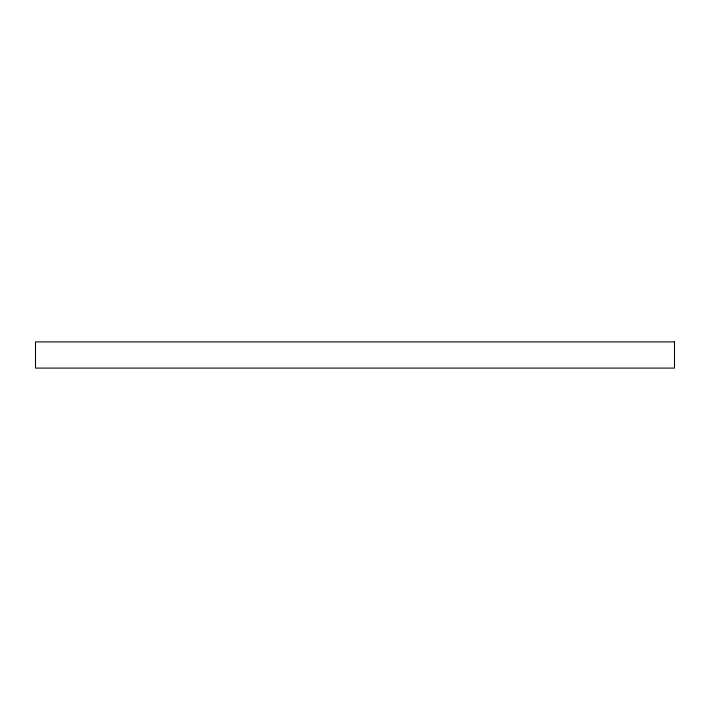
<?xml version="1.0" encoding="UTF-8"?>
<svg xmlns="http://www.w3.org/2000/svg" width="710" height="710" viewBox="0 0 710 710"><rect width="100%" height="100%" fill="white"/><g stroke="black" fill="none" stroke-linecap="round" stroke-linejoin="round"><path stroke-width="1.06" d="M674.5 341.909L35.5 341.909L35.5 368.091L674.5 368.091L674.5 341.909"/></g></svg>
